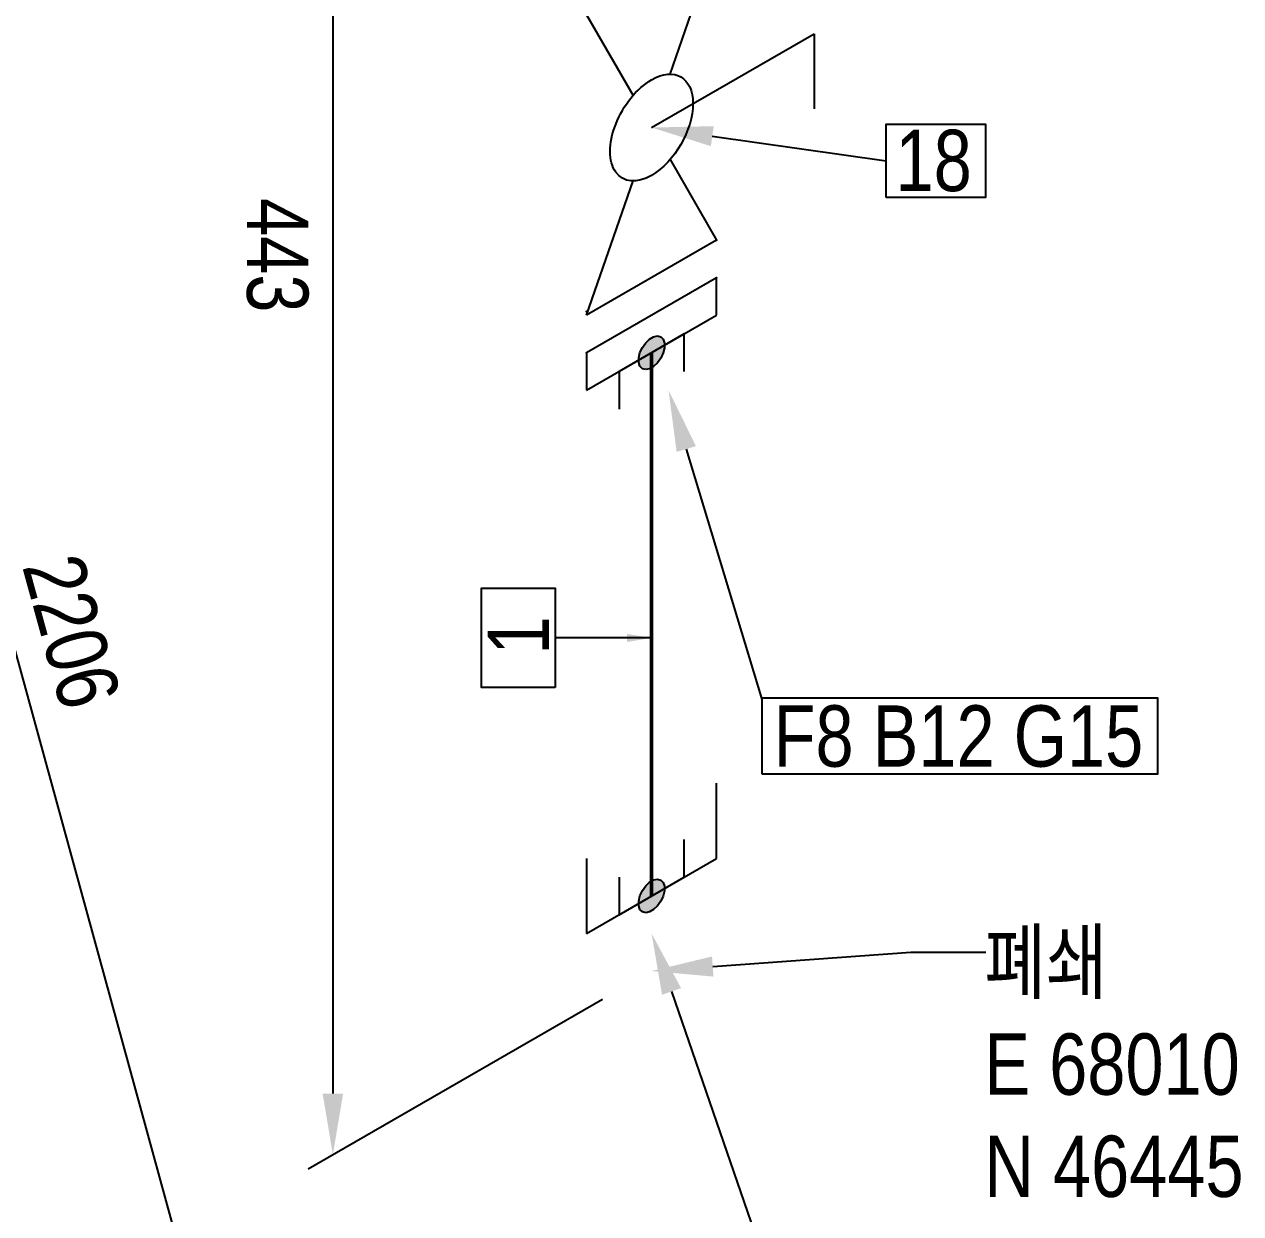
# Model space of a CAD drawing. Header units: millimetres. Extents: x 0 to 594, y 0 to 420.
# Drawn here: x 176.87 to 226.44, y 242.52 to 291.02 of the extents above; entities that cross this region are included whole.
import ezdxf
from ezdxf import colors
from ezdxf.entities.mleader import LeaderData, LeaderLine
from ezdxf.enums import TextEntityAlignment as Align
from ezdxf.math import Vec2, Vec3

# ---------------------------------------------------------------- set-up
doc = ezdxf.new("R2010")
doc.units = ezdxf.units.MM
doc.header["$LTSCALE"] = 0.25
for name, color, linetype in [('기호 작은 보어', 4, 'Continuous'), ('밸브', 4, 'Continuous'), ('용접', 1, 'Continuous'), ('주석', 7, 'Continuous'), ('치수', 1, 'Continuous')]:
    doc.layers.add(name, color=color, linetype=linetype)
doc.layers.add('파이프 작은 보어', color=30, linetype='Continuous', lineweight=50)
doc.styles.add('AdskIsoAnnotation', font='arial.ttf', dxfattribs={"width": 0.8, "height": 1})
doc.styles.add('AdskIsoMetric', font='arial.ttf', dxfattribs={"width": 0.8, "height": 2.5})
doc.styles.add('AdskIsoMetric-30', font='arial.ttf', dxfattribs={"width": 0.8, "height": 2.5})
doc.styles.get("Standard").update_dxf_attribs({"font": 'arial.ttf'})
doc.dimstyles.new('AdskIsoMetric', dxfattribs={"dimtxt": 2.5, "dimasz": 2.5, "dimexe": 1, "dimexo": 2, "dimgap": 0.8, "dimtad": 1, "dimdec": 0, "dimrnd": 1, "dimzin": 0, "dimdsep": 46, "dimtxsty": 'AdskIsoMetric', "dimcen": 0, "dimclrt": 7, "dimadec": 0, "dimazin": 0, "dimtfac": 1, "dimtdec": 0, "dimtmove": 1, "dimatfit": 3, "dimfxl": 0, "dimfrac": 2, "dimtolj": 1, "dimtzin": 0, "dimarcsym": 0})

# ---------------------------------------------------------------- blocks, each defined once
blk = doc.blocks.new('나사 캡-1-IsoRight')
at = {"color": 0, "linetype": 'ByBlock', "lineweight": -2, "extrusion": (0.707107, 0.408248, -0.57735)}
for p, q in [((0.2652, 0.051), (0.0884, 0.1531)), ((0.0884, 0.1531), (0.0884, -0.2552)), ((0.0884, -0.2552), (0.2652, -0.3572))]:
    blk.add_line(p, q, dxfattribs=at)
blk = doc.blocks.new('플랜지-1-IsoRight')
at = {"color": 0, "linetype": 'ByBlock', "lineweight": -2}
blk.add_wipeout([(0.0442, 0.1786), (-0.0442, 0.2296), (-0.0442, -0.1786), (0.0442, -0.2296)], dxfattribs=at)
at = {"color": 0, "linetype": 'ByBlock', "lineweight": -2, "extrusion": (0.707107, 0.408248, -0.57735)}
for p, q in [((0.0442, 0.1786), (-0.0442, 0.2296)), ((-0.0442, 0.2296), (-0.0442, -0.1786)), ((0.0442, -0.2296), (0.0442, 0.1786)), ((-0.0442, -0.1786), (0.0442, -0.2296))]:
    blk.add_line(p, q, dxfattribs=at)
at = {"color": 0, "linetype": 'ByBlock', "lineweight": -2}
blk.add_wipeout([(0.0442, 0.1786), (-0.0442, 0.2296), (-0.0442, -0.1786), (0.0442, -0.2296)], dxfattribs=at)
at = {"color": 0, "linetype": 'ByBlock', "lineweight": -2, "extrusion": (0.707107, 0.408248, -0.57735)}
for p, q in [((0.0442, 0.1786), (-0.0442, 0.2296)), ((-0.0442, 0.2296), (-0.0442, -0.1786)), ((0.0442, -0.2296), (0.0442, 0.1786)), ((-0.0442, -0.1786), (0.0442, -0.2296))]:
    blk.add_line(p, q, dxfattribs=at)
blk = doc.blocks.new('개스킷-1-IsoRight')
at = {"color": 0, "linetype": 'ByBlock', "lineweight": -2, "extrusion": (1, 0, 0)}
for p in [(-0.0442, 0.2296), (0.0442, 0.1786), (-0.0529, -0.1736), (0.0442, -0.2296)]:
    blk.add_point(p, dxfattribs=at)
blk = doc.blocks.new('볼 밸브-1-IsoRight')
at = {"color": 0, "linetype": 'ByBlock', "lineweight": -2, "extrusion": (0.707107, 0.408248, -0.57735)}
for p, q in [((-0.1006, 0.1164), (-0.3536, 0.4082)), ((-0.3536, 0.4082), (-0.3536, 0)), ((0.1006, 0.0001), (0.3536, 0)), ((-0.3536, 0), (-0.1006, -0.0001)), ((0.3536, 0), (0.3536, -0.4082)), ((0.1125, -0.065), (0.1125, -0.065)), ((0.3536, -0.4082), (0.1007, -0.1162))]:
    blk.add_line(p, q, dxfattribs=at)
at = {"linetype": 'ByBlock', "extrusion": (-1.92296e-16, -1.11022e-16, -1)}
for start_param, end_param in [(-0.785398, 2.356194), (2.356194, 5.497787)]:
    blk.add_ellipse((0, 0), major_axis=(-0.0796, 0.1378), ratio=0.57735, start_param=start_param, end_param=end_param, dxfattribs=at)
blk = doc.blocks.new('Operator_Lever-1-IsoRight')
at = {"color": 0, "linetype": 'ByBlock', "lineweight": -2, "extrusion": (0.707107, 0.408248, -0.57735)}
for p, q in [((0, 0), (0, 0.5103)), ((0, 0.5103), (0.1768, 0.4082))]:
    blk.add_line(p, q, dxfattribs=at)
blk = doc.blocks.new('*D105')
at = {"layer": 'Defpoints', "color": 0}
for p in [(200.667, 327.391), (202.434, 252.416), (189.444, 244.916)]:
    blk.add_point(p, dxfattribs=at)
at = {"layer": '치수', "color": 0, "lineweight": -2}
for p, q in [((198.667, 326.236), (188.444, 320.334)), ((189.444, 318.411), (189.444, 247.416)), ((200.434, 251.261), (188.444, 244.339))]:
    blk.add_line(p, q, dxfattribs=at)
at = {"layer": '치수', "color": 0}
for points in [[(189.027, 318.411), (189.861, 318.411), (189.444, 320.911)], [(189.027, 247.416), (189.861, 247.416), (189.444, 244.916)]]:
    blk.add_solid(points, dxfattribs=at)
at = {"layer": '치수', "color": 7, "insert": (187.178, 281.605), "char_height": 2.5, "attachment_point": 5, "rotation": 270, "style": 'AdskIsoMetric-30'}
blk.add_mtext('\\A1;443', dxfattribs=at)
blk = doc.blocks.new('*D112')
at = {"layer": 'Defpoints', "color": 0}
for p in [(123.414, 307.743), (190.908, 212.907), (152.333, 202.325)]:
    blk.add_point(p, dxfattribs=at)
at = {"layer": '치수', "color": 0, "lineweight": -2}
for p, q in [((125.343, 308.272), (162.953, 318.59)), ((162.65, 315.914), (190.247, 215.318)), ((154.262, 202.854), (191.872, 213.172))]:
    blk.add_line(p, q, dxfattribs=at)
at = {"layer": '치수', "color": 0}
for points in [[(163.052, 316.024), (162.248, 315.804), (161.989, 318.325)], [(190.648, 215.428), (189.845, 215.208), (190.908, 212.907)]]:
    blk.add_solid(points, dxfattribs=at)
at = {"layer": '치수', "color": 7, "insert": (178.782, 266.256), "char_height": 2.5, "attachment_point": 5, "rotation": 285.3405, "style": 'AdskIsoMetric'}
blk.add_mtext('\\A1;2206', dxfattribs=at)
blk = doc.blocks.new('SocketWeld-1-IsoRight')
blk.add_hatch(color=256).paths.add_polyline_path([(0.0055, 0.0371), (0.0057, 0.0369), (0.006, 0.0367), (0.0062, 0.0365), (0.0064, 0.0363), (0.0066, 0.0361), (0.0068, 0.0359), (0.007, 0.0357), (0.0072, 0.0355), (0.0075, 0.0353), (0.0077, 0.0351), (0.0079, 0.0349), (0.0081, 0.0347), (0.0083, 0.0345), (0.0085, 0.0343), (0.0088, 0.0341), (0.009, 0.0339), (0.0092, 0.0337), (0.0094, 0.0334), (0.0096, 0.0332), (0.0098, 0.033), (0.01, 0.0328), (0.0103, 0.0326), (0.0105, 0.0324), (0.0107, 0.0322), (0.0109, 0.032), (0.0111, 0.0318), (0.0113, 0.0316), (0.0115, 0.0314), (0.0118, 0.0312), (0.012, 0.031), (0.0122, 0.0308), (0.0124, 0.0306), (0.0126, 0.0304), (0.0128, 0.0302), (0.013, 0.03), (0.0133, 0.0298), (0.0135, 0.0296), (0.0137, 0.0294), (0.0139, 0.0292), (0.0141, 0.0289), (0.0143, 0.0287), (0.0145, 0.0285), (0.0148, 0.0283), (0.015, 0.0281), (0.0152, 0.0279), (0.0154, 0.0277), (0.0156, 0.0275), (0.0158, 0.0273), (0.0161, 0.0271), (0.0161, 0.0271), (0.0162, 0.0268), (0.0164, 0.0266), (0.0166, 0.0263), (0.0168, 0.0261), (0.017, 0.0258), (0.0171, 0.0256), (0.0173, 0.0253), (0.0175, 0.025), (0.0177, 0.0248), (0.0179, 0.0245), (0.0181, 0.0243), (0.0182, 0.024), (0.0184, 0.0237), (0.0186, 0.0235), (0.0188, 0.0232), (0.019, 0.023), (0.0192, 0.0227), (0.0193, 0.0225), (0.0195, 0.0222), (0.0197, 0.0219), (0.0199, 0.0217), (0.0201, 0.0214), (0.0203, 0.0212), (0.0204, 0.0209), (0.0206, 0.0206), (0.0208, 0.0204), (0.021, 0.0201), (0.0212, 0.0199), (0.0213, 0.0196), (0.0215, 0.0193), (0.0217, 0.0191), (0.0219, 0.0188), (0.0221, 0.0186), (0.0223, 0.0183), (0.0224, 0.0181), (0.0226, 0.0178), (0.0228, 0.0175), (0.023, 0.0173), (0.0232, 0.017), (0.0234, 0.0168), (0.0235, 0.0165), (0.0237, 0.0162), (0.0239, 0.016), (0.0241, 0.0157), (0.0243, 0.0155), (0.0245, 0.0152), (0.0246, 0.015), (0.0248, 0.0147), (0.025, 0.0144), (0.025, 0.0144), (0.0251, 0.0141), (0.0253, 0.0139), (0.0254, 0.0136), (0.0255, 0.0133), (0.0257, 0.013), (0.0258, 0.0127), (0.0259, 0.0124), (0.0261, 0.0121), (0.0262, 0.0118), (0.0263, 0.0116), (0.0265, 0.0113), (0.0266, 0.011), (0.0267, 0.0107), (0.0269, 0.0104), (0.027, 0.0101), (0.0271, 0.0098), (0.0273, 0.0095), (0.0274, 0.0093), (0.0275, 0.009), (0.0277, 0.0087), (0.0278, 0.0084), (0.0279, 0.0081), (0.0281, 0.0078), (0.0282, 0.0075), (0.0283, 0.0072), (0.0284, 0.007), (0.0286, 0.0067), (0.0287, 0.0064), (0.0288, 0.0061), (0.029, 0.0058), (0.0291, 0.0055), (0.0292, 0.0052), (0.0294, 0.0049), (0.0295, 0.0047), (0.0296, 0.0044), (0.0298, 0.0041), (0.0299, 0.0038), (0.03, 0.0035), (0.0302, 0.0032), (0.0303, 0.0029), (0.0304, 0.0026), (0.0306, 0.0024), (0.0307, 0.0021), (0.0308, 0.0018), (0.031, 0.0015), (0.0311, 0.0012), (0.0312, 0.0009), (0.0314, 0.0006), (0.0315, 0.0003), (0.0315, 0.0003), (0.0316, 0.0001), (0.0316, -0.0002), (0.0317, -0.0005), (0.0318, -0.0008), (0.0319, -0.0011), (0.0319, -0.0014), (0.032, -0.0017), (0.0321, -0.002), (0.0321, -0.0022), (0.0322, -0.0025), (0.0323, -0.0028), (0.0323, -0.0031), (0.0324, -0.0034), (0.0325, -0.0037), (0.0325, -0.004), (0.0326, -0.0043), (0.0327, -0.0046), (0.0328, -0.0048), (0.0328, -0.0051), (0.0329, -0.0054), (0.033, -0.0057), (0.033, -0.006), (0.0331, -0.0063), (0.0332, -0.0066), (0.0332, -0.0069), (0.0333, -0.0071), (0.0334, -0.0074), (0.0335, -0.0077), (0.0335, -0.008), (0.0336, -0.0083), (0.0337, -0.0086), (0.0337, -0.0089), (0.0338, -0.0092), (0.0339, -0.0095), (0.0339, -0.0097), (0.034, -0.01), (0.0341, -0.0103), (0.0342, -0.0106), (0.0342, -0.0109), (0.0343, -0.0112), (0.0344, -0.0115), (0.0344, -0.0118), (0.0345, -0.012), (0.0346, -0.0123), (0.0346, -0.0126), (0.0347, -0.0129), (0.0348, -0.0132), (0.0349, -0.0135), (0.0349, -0.0138), (0.0349, -0.0138), (0.0349, -0.014), (0.0349, -0.0143), (0.0349, -0.0146), (0.0349, -0.0148), (0.0349, -0.0151), (0.0349, -0.0153), (0.0349, -0.0156), (0.0349, -0.0159), (0.0349, -0.0161), (0.0349, -0.0164), (0.0349, -0.0166), (0.0349, -0.0169), (0.0349, -0.0172), (0.0349, -0.0174), (0.0349, -0.0177), (0.0349, -0.0179), (0.0349, -0.0182), (0.0349, -0.0185), (0.0349, -0.0187), (0.0349, -0.019), (0.0349, -0.0192), (0.0349, -0.0195), (0.0349, -0.0198), (0.0349, -0.02), (0.0349, -0.0203), (0.0349, -0.0206), (0.0349, -0.0208), (0.0349, -0.0211), (0.0349, -0.0213), (0.0349, -0.0216), (0.0349, -0.0219), (0.0349, -0.0221), (0.0349, -0.0224), (0.0349, -0.0226), (0.0349, -0.0229), (0.0349, -0.0232), (0.0349, -0.0234), (0.0349, -0.0237), (0.0349, -0.0239), (0.0349, -0.0242), (0.0349, -0.0245), (0.0349, -0.0247), (0.0349, -0.025), (0.0349, -0.0252), (0.0349, -0.0255), (0.0349, -0.0258), (0.0349, -0.026), (0.0349, -0.0263), (0.0349, -0.0265), (0.0349, -0.0265), (0.0349, -0.0268), (0.0348, -0.027), (0.0347, -0.0272), (0.0346, -0.0274), (0.0346, -0.0276), (0.0345, -0.0278), (0.0344, -0.028), (0.0344, -0.0282), (0.0343, -0.0284), (0.0342, -0.0286), (0.0342, -0.0288), (0.0341, -0.029), (0.034, -0.0292), (0.0339, -0.0295), (0.0339, -0.0297), (0.0338, -0.0299), (0.0337, -0.0301), (0.0337, -0.0303), (0.0336, -0.0305), (0.0335, -0.0307), (0.0335, -0.0309), (0.0334, -0.0311), (0.0333, -0.0313), (0.0332, -0.0315), (0.0332, -0.0317), (0.0331, -0.0319), (0.033, -0.0322), (0.033, -0.0324), (0.0329, -0.0326), (0.0328, -0.0328), (0.0328, -0.033), (0.0327, -0.0332), (0.0326, -0.0334), (0.0325, -0.0336), (0.0325, -0.0338), (0.0324, -0.034), (0.0323, -0.0342), (0.0323, -0.0344), (0.0322, -0.0346), (0.0321, -0.0349), (0.0321, -0.0351), (0.032, -0.0353), (0.0319, -0.0355), (0.0319, -0.0357), (0.0318, -0.0359), (0.0317, -0.0361), (0.0316, -0.0363), (0.0316, -0.0365), (0.0315, -0.0367), (0.0315, -0.0367), (0.0314, -0.0369), (0.0312, -0.037), (0.0311, -0.0371), (0.031, -0.0373), (0.0308, -0.0374), (0.0307, -0.0375), (0.0306, -0.0377), (0.0304, -0.0378), (0.0303, -0.0379), (0.0302, -0.0381), (0.03, -0.0382), (0.0299, -0.0383), (0.0298, -0.0385), (0.0296, -0.0386), (0.0295, -0.0387), (0.0294, -0.0389), (0.0292, -0.039), (0.0291, -0.0391), (0.029, -0.0393), (0.0288, -0.0394), (0.0287, -0.0395), (0.0286, -0.0397), (0.0284, -0.0398), (0.0283, -0.0399), (0.0282, -0.0401), (0.0281, -0.0402), (0.0279, -0.0403), (0.0278, -0.0405), (0.0277, -0.0406), (0.0275, -0.0408), (0.0274, -0.0409), (0.0273, -0.041), (0.0271, -0.0412), (0.027, -0.0413), (0.0269, -0.0414), (0.0267, -0.0416), (0.0266, -0.0417), (0.0265, -0.0418), (0.0263, -0.042), (0.0262, -0.0421), (0.0261, -0.0422), (0.0259, -0.0424), (0.0258, -0.0425), (0.0257, -0.0426), (0.0255, -0.0428), (0.0254, -0.0429), (0.0253, -0.043), (0.0251, -0.0432), (0.025, -0.0433), (0.025, -0.0433), (0.0248, -0.0433), (0.0246, -0.0434), (0.0245, -0.0434), (0.0243, -0.0435), (0.0241, -0.0435), (0.0239, -0.0436), (0.0237, -0.0436), (0.0235, -0.0437), (0.0234, -0.0437), (0.0232, -0.0438), (0.023, -0.0438), (0.0228, -0.0439), (0.0226, -0.0439), (0.0224, -0.044), (0.0223, -0.044), (0.0221, -0.0441), (0.0219, -0.0441), (0.0217, -0.0442), (0.0215, -0.0442), (0.0213, -0.0443), (0.0212, -0.0443), (0.021, -0.0444), (0.0208, -0.0444), (0.0206, -0.0444), (0.0204, -0.0445), (0.0203, -0.0445), (0.0201, -0.0446), (0.0199, -0.0446), (0.0197, -0.0447), (0.0195, -0.0447), (0.0193, -0.0448), (0.0192, -0.0448), (0.019, -0.0449), (0.0188, -0.0449), (0.0186, -0.045), (0.0184, -0.045), (0.0182, -0.0451), (0.0181, -0.0451), (0.0179, -0.0452), (0.0177, -0.0452), (0.0175, -0.0453), (0.0173, -0.0453), (0.0171, -0.0454), (0.017, -0.0454), (0.0168, -0.0455), (0.0166, -0.0455), (0.0164, -0.0455), (0.0162, -0.0456), (0.0161, -0.0456), (0.0161, -0.0456), (0.0158, -0.0456), (0.0156, -0.0456), (0.0154, -0.0455), (0.0152, -0.0455), (0.015, -0.0454), (0.0148, -0.0454), (0.0145, -0.0453), (0.0143, -0.0453), (0.0141, -0.0453), (0.0139, -0.0452), (0.0137, -0.0452), (0.0135, -0.0451), (0.0133, -0.0451), (0.013, -0.045), (0.0128, -0.045), (0.0126, -0.0449), (0.0124, -0.0449), (0.0122, -0.0449), (0.012, -0.0448), (0.0118, -0.0448), (0.0115, -0.0447), (0.0113, -0.0447), (0.0111, -0.0446), (0.0109, -0.0446), (0.0107, -0.0446), (0.0105, -0.0445), (0.0103, -0.0445), (0.01, -0.0444), (0.0098, -0.0444), (0.0096, -0.0443), (0.0094, -0.0443), (0.0092, -0.0443), (0.009, -0.0442), (0.0088, -0.0442), (0.0085, -0.0441), (0.0083, -0.0441), (0.0081, -0.044), (0.0079, -0.044), (0.0077, -0.0439), (0.0075, -0.0439), (0.0072, -0.0439), (0.007, -0.0438), (0.0068, -0.0438), (0.0066, -0.0437), (0.0064, -0.0437), (0.0062, -0.0436), (0.006, -0.0436), (0.0057, -0.0436), (0.0055, -0.0435), (0.0055, -0.0435), (0.0053, -0.0434), (0.0051, -0.0433), (0.0049, -0.0431), (0.0046, -0.043), (0.0044, -0.0429), (0.0042, -0.0427), (0.004, -0.0426), (0.0037, -0.0425), (0.0035, -0.0423), (0.0033, -0.0422), (0.003, -0.0421), (0.0028, -0.042), (0.0026, -0.0418), (0.0024, -0.0417), (0.0021, -0.0416), (0.0019, -0.0414), (0.0017, -0.0413), (0.0015, -0.0412), (0.0012, -0.041), (0.001, -0.0409), (0.0008, -0.0408), (0.0006, -0.0406), (0.0003, -0.0405), (0.0001, -0.0404), (-0.0001, -0.0403), (-0.0003, -0.0401), (-0.0006, -0.04), (-0.0008, -0.0399), (-0.001, -0.0397), (-0.0012, -0.0396), (-0.0015, -0.0395), (-0.0017, -0.0393), (-0.0019, -0.0392), (-0.0021, -0.0391), (-0.0024, -0.039), (-0.0026, -0.0388), (-0.0028, -0.0387), (-0.003, -0.0386), (-0.0033, -0.0384), (-0.0035, -0.0383), (-0.0037, -0.0382), (-0.004, -0.038), (-0.0042, -0.0379), (-0.0044, -0.0378), (-0.0046, -0.0377), (-0.0049, -0.0375), (-0.0051, -0.0374), (-0.0053, -0.0373), (-0.0055, -0.0371), (-0.0055, -0.0371), (-0.0057, -0.0369), (-0.006, -0.0367), (-0.0062, -0.0365), (-0.0064, -0.0363), (-0.0066, -0.0361), (-0.0068, -0.0359), (-0.007, -0.0357), (-0.0072, -0.0355), (-0.0075, -0.0353), (-0.0077, -0.0351), (-0.0079, -0.0349), (-0.0081, -0.0347), (-0.0083, -0.0345), (-0.0085, -0.0343), (-0.0088, -0.0341), (-0.009, -0.0339), (-0.0092, -0.0337), (-0.0094, -0.0334), (-0.0096, -0.0332), (-0.0098, -0.033), (-0.01, -0.0328), (-0.0103, -0.0326), (-0.0105, -0.0324), (-0.0107, -0.0322), (-0.0109, -0.032), (-0.0111, -0.0318), (-0.0113, -0.0316), (-0.0115, -0.0314), (-0.0118, -0.0312), (-0.012, -0.031), (-0.0122, -0.0308), (-0.0124, -0.0306), (-0.0126, -0.0304), (-0.0128, -0.0302), (-0.013, -0.03), (-0.0133, -0.0298), (-0.0135, -0.0296), (-0.0137, -0.0294), (-0.0139, -0.0292), (-0.0141, -0.0289), (-0.0143, -0.0287), (-0.0145, -0.0285), (-0.0148, -0.0283), (-0.015, -0.0281), (-0.0152, -0.0279), (-0.0154, -0.0277), (-0.0156, -0.0275), (-0.0158, -0.0273), (-0.0161, -0.0271), (-0.0161, -0.0271), (-0.0162, -0.0268), (-0.0164, -0.0266), (-0.0166, -0.0263), (-0.0168, -0.0261), (-0.017, -0.0258), (-0.0171, -0.0256), (-0.0173, -0.0253), (-0.0175, -0.025), (-0.0177, -0.0248), (-0.0179, -0.0245), (-0.0181, -0.0243), (-0.0182, -0.024), (-0.0184, -0.0237), (-0.0186, -0.0235), (-0.0188, -0.0232), (-0.019, -0.023), (-0.0192, -0.0227), (-0.0193, -0.0225), (-0.0195, -0.0222), (-0.0197, -0.0219), (-0.0199, -0.0217), (-0.0201, -0.0214), (-0.0203, -0.0212), (-0.0204, -0.0209), (-0.0206, -0.0206), (-0.0208, -0.0204), (-0.021, -0.0201), (-0.0212, -0.0199), (-0.0213, -0.0196), (-0.0215, -0.0193), (-0.0217, -0.0191), (-0.0219, -0.0188), (-0.0221, -0.0186), (-0.0223, -0.0183), (-0.0224, -0.0181), (-0.0226, -0.0178), (-0.0228, -0.0175), (-0.023, -0.0173), (-0.0232, -0.017), (-0.0234, -0.0168), (-0.0235, -0.0165), (-0.0237, -0.0162), (-0.0239, -0.016), (-0.0241, -0.0157), (-0.0243, -0.0155), (-0.0245, -0.0152), (-0.0246, -0.015), (-0.0248, -0.0147), (-0.025, -0.0144), (-0.025, -0.0144), (-0.0251, -0.0141), (-0.0253, -0.0139), (-0.0254, -0.0136), (-0.0255, -0.0133), (-0.0257, -0.013), (-0.0258, -0.0127), (-0.0259, -0.0124), (-0.0261, -0.0121), (-0.0262, -0.0118), (-0.0263, -0.0116), (-0.0265, -0.0113), (-0.0266, -0.011), (-0.0267, -0.0107), (-0.0269, -0.0104), (-0.027, -0.0101), (-0.0271, -0.0098), (-0.0273, -0.0095), (-0.0274, -0.0093), (-0.0275, -0.009), (-0.0277, -0.0087), (-0.0278, -0.0084), (-0.0279, -0.0081), (-0.0281, -0.0078), (-0.0282, -0.0075), (-0.0283, -0.0072), (-0.0284, -0.007), (-0.0286, -0.0067), (-0.0287, -0.0064), (-0.0288, -0.0061), (-0.029, -0.0058), (-0.0291, -0.0055), (-0.0292, -0.0052), (-0.0294, -0.0049), (-0.0295, -0.0047), (-0.0296, -0.0044), (-0.0298, -0.0041), (-0.0299, -0.0038), (-0.03, -0.0035), (-0.0302, -0.0032), (-0.0303, -0.0029), (-0.0304, -0.0026), (-0.0306, -0.0024), (-0.0307, -0.0021), (-0.0308, -0.0018), (-0.031, -0.0015), (-0.0311, -0.0012), (-0.0312, -0.0009), (-0.0314, -0.0006), (-0.0315, -0.0003), (-0.0315, -0.0003), (-0.0316, -0.0001), (-0.0316, 0.0002), (-0.0317, 0.0005), (-0.0318, 0.0008), (-0.0319, 0.0011), (-0.0319, 0.0014), (-0.032, 0.0017), (-0.0321, 0.002), (-0.0321, 0.0022), (-0.0322, 0.0025), (-0.0323, 0.0028), (-0.0323, 0.0031), (-0.0324, 0.0034), (-0.0325, 0.0037), (-0.0325, 0.004), (-0.0326, 0.0043), (-0.0327, 0.0046), (-0.0328, 0.0048), (-0.0328, 0.0051), (-0.0329, 0.0054), (-0.033, 0.0057), (-0.033, 0.006), (-0.0331, 0.0063), (-0.0332, 0.0066), (-0.0332, 0.0069), (-0.0333, 0.0071), (-0.0334, 0.0074), (-0.0335, 0.0077), (-0.0335, 0.008), (-0.0336, 0.0083), (-0.0337, 0.0086), (-0.0337, 0.0089), (-0.0338, 0.0092), (-0.0339, 0.0095), (-0.0339, 0.0097), (-0.034, 0.01), (-0.0341, 0.0103), (-0.0342, 0.0106), (-0.0342, 0.0109), (-0.0343, 0.0112), (-0.0344, 0.0115), (-0.0344, 0.0118), (-0.0345, 0.012), (-0.0346, 0.0123), (-0.0346, 0.0126), (-0.0347, 0.0129), (-0.0348, 0.0132), (-0.0349, 0.0135), (-0.0349, 0.0138), (-0.0349, 0.0138), (-0.0349, 0.014), (-0.0349, 0.0143), (-0.0349, 0.0146), (-0.0349, 0.0148), (-0.0349, 0.0151), (-0.0349, 0.0153), (-0.0349, 0.0156), (-0.0349, 0.0159), (-0.0349, 0.0161), (-0.0349, 0.0164), (-0.0349, 0.0166), (-0.0349, 0.0169), (-0.0349, 0.0172), (-0.0349, 0.0174), (-0.0349, 0.0177), (-0.0349, 0.0179), (-0.0349, 0.0182), (-0.0349, 0.0185), (-0.0349, 0.0187), (-0.0349, 0.019), (-0.0349, 0.0192), (-0.0349, 0.0195), (-0.0349, 0.0198), (-0.0349, 0.02), (-0.0349, 0.0203), (-0.0349, 0.0206), (-0.0349, 0.0208), (-0.0349, 0.0211), (-0.0349, 0.0213), (-0.0349, 0.0216), (-0.0349, 0.0219), (-0.0349, 0.0221), (-0.0349, 0.0224), (-0.0349, 0.0226), (-0.0349, 0.0229), (-0.0349, 0.0232), (-0.0349, 0.0234), (-0.0349, 0.0237), (-0.0349, 0.0239), (-0.0349, 0.0242), (-0.0349, 0.0245), (-0.0349, 0.0247), (-0.0349, 0.025), (-0.0349, 0.0252), (-0.0349, 0.0255), (-0.0349, 0.0258), (-0.0349, 0.026), (-0.0349, 0.0263), (-0.0349, 0.0265), (-0.0349, 0.0265), (-0.0349, 0.0268), (-0.0348, 0.027), (-0.0347, 0.0272), (-0.0346, 0.0274), (-0.0346, 0.0276), (-0.0345, 0.0278), (-0.0344, 0.028), (-0.0344, 0.0282), (-0.0343, 0.0284), (-0.0342, 0.0286), (-0.0342, 0.0288), (-0.0341, 0.029), (-0.034, 0.0292), (-0.0339, 0.0295), (-0.0339, 0.0297), (-0.0338, 0.0299), (-0.0337, 0.0301), (-0.0337, 0.0303), (-0.0336, 0.0305), (-0.0335, 0.0307), (-0.0335, 0.0309), (-0.0334, 0.0311), (-0.0333, 0.0313), (-0.0332, 0.0315), (-0.0332, 0.0317), (-0.0331, 0.0319), (-0.033, 0.0322), (-0.033, 0.0324), (-0.0329, 0.0326), (-0.0328, 0.0328), (-0.0328, 0.033), (-0.0327, 0.0332), (-0.0326, 0.0334), (-0.0325, 0.0336), (-0.0325, 0.0338), (-0.0324, 0.034), (-0.0323, 0.0342), (-0.0323, 0.0344), (-0.0322, 0.0346), (-0.0321, 0.0349), (-0.0321, 0.0351), (-0.032, 0.0353), (-0.0319, 0.0355), (-0.0319, 0.0357), (-0.0318, 0.0359), (-0.0317, 0.0361), (-0.0316, 0.0363), (-0.0316, 0.0365), (-0.0315, 0.0367), (-0.0315, 0.0367), (-0.0314, 0.0369), (-0.0312, 0.037), (-0.0311, 0.0371), (-0.031, 0.0373), (-0.0308, 0.0374), (-0.0307, 0.0375), (-0.0306, 0.0377), (-0.0304, 0.0378), (-0.0303, 0.0379), (-0.0302, 0.0381), (-0.03, 0.0382), (-0.0299, 0.0383), (-0.0298, 0.0385), (-0.0296, 0.0386), (-0.0295, 0.0387), (-0.0294, 0.0389), (-0.0292, 0.039), (-0.0291, 0.0391), (-0.029, 0.0393), (-0.0288, 0.0394), (-0.0287, 0.0395), (-0.0286, 0.0397), (-0.0284, 0.0398), (-0.0283, 0.0399), (-0.0282, 0.0401), (-0.0281, 0.0402), (-0.0279, 0.0403), (-0.0278, 0.0405), (-0.0277, 0.0406), (-0.0275, 0.0408), (-0.0274, 0.0409), (-0.0273, 0.041), (-0.0271, 0.0412), (-0.027, 0.0413), (-0.0269, 0.0414), (-0.0267, 0.0416), (-0.0266, 0.0417), (-0.0265, 0.0418), (-0.0263, 0.042), (-0.0262, 0.0421), (-0.0261, 0.0422), (-0.0259, 0.0424), (-0.0258, 0.0425), (-0.0257, 0.0426), (-0.0255, 0.0428), (-0.0254, 0.0429), (-0.0253, 0.043), (-0.0251, 0.0432), (-0.025, 0.0433), (-0.025, 0.0433), (-0.0248, 0.0433), (-0.0246, 0.0434), (-0.0245, 0.0434), (-0.0243, 0.0435), (-0.0241, 0.0435), (-0.0239, 0.0436), (-0.0237, 0.0436), (-0.0235, 0.0437), (-0.0234, 0.0437), (-0.0232, 0.0438), (-0.023, 0.0438), (-0.0228, 0.0439), (-0.0226, 0.0439), (-0.0224, 0.044), (-0.0223, 0.044), (-0.0221, 0.0441), (-0.0219, 0.0441), (-0.0217, 0.0442), (-0.0215, 0.0442), (-0.0213, 0.0443), (-0.0212, 0.0443), (-0.021, 0.0444), (-0.0208, 0.0444), (-0.0206, 0.0444), (-0.0204, 0.0445), (-0.0203, 0.0445), (-0.0201, 0.0446), (-0.0199, 0.0446), (-0.0197, 0.0447), (-0.0195, 0.0447), (-0.0193, 0.0448), (-0.0192, 0.0448), (-0.019, 0.0449), (-0.0188, 0.0449), (-0.0186, 0.045), (-0.0184, 0.045), (-0.0182, 0.0451), (-0.0181, 0.0451), (-0.0179, 0.0452), (-0.0177, 0.0452), (-0.0175, 0.0453), (-0.0173, 0.0453), (-0.0171, 0.0454), (-0.017, 0.0454), (-0.0168, 0.0455), (-0.0166, 0.0455), (-0.0164, 0.0455), (-0.0162, 0.0456), (-0.0161, 0.0456), (-0.0161, 0.0456), (-0.0158, 0.0456), (-0.0156, 0.0456), (-0.0154, 0.0455), (-0.0152, 0.0455), (-0.015, 0.0454), (-0.0148, 0.0454), (-0.0145, 0.0453), (-0.0143, 0.0453), (-0.0141, 0.0453), (-0.0139, 0.0452), (-0.0137, 0.0452), (-0.0135, 0.0451), (-0.0133, 0.0451), (-0.013, 0.045), (-0.0128, 0.045), (-0.0126, 0.0449), (-0.0124, 0.0449), (-0.0122, 0.0449), (-0.012, 0.0448), (-0.0118, 0.0448), (-0.0115, 0.0447), (-0.0113, 0.0447), (-0.0111, 0.0446), (-0.0109, 0.0446), (-0.0107, 0.0446), (-0.0105, 0.0445), (-0.0103, 0.0445), (-0.01, 0.0444), (-0.0098, 0.0444), (-0.0096, 0.0443), (-0.0094, 0.0443), (-0.0092, 0.0443), (-0.009, 0.0442), (-0.0088, 0.0442), (-0.0085, 0.0441), (-0.0083, 0.0441), (-0.0081, 0.044), (-0.0079, 0.044), (-0.0077, 0.0439), (-0.0075, 0.0439), (-0.0072, 0.0439), (-0.007, 0.0438), (-0.0068, 0.0438), (-0.0066, 0.0437), (-0.0064, 0.0437), (-0.0062, 0.0436), (-0.006, 0.0436), (-0.0057, 0.0436), (-0.0055, 0.0435), (-0.0055, 0.0435), (-0.0053, 0.0434), (-0.0051, 0.0433), (-0.0049, 0.0431), (-0.0046, 0.043), (-0.0044, 0.0429), (-0.0042, 0.0427), (-0.004, 0.0426), (-0.0037, 0.0425), (-0.0035, 0.0423), (-0.0033, 0.0422), (-0.003, 0.0421), (-0.0028, 0.042), (-0.0026, 0.0418), (-0.0024, 0.0417), (-0.0021, 0.0416), (-0.0019, 0.0414), (-0.0017, 0.0413), (-0.0015, 0.0412), (-0.0012, 0.041), (-0.001, 0.0409), (-0.0008, 0.0408), (-0.0006, 0.0406), (-0.0003, 0.0405), (-0.0001, 0.0404), (0.0001, 0.0403), (0.0003, 0.0401), (0.0006, 0.04), (0.0008, 0.0399), (0.001, 0.0397), (0.0012, 0.0396), (0.0015, 0.0395), (0.0017, 0.0393), (0.0019, 0.0392), (0.0021, 0.0391), (0.0024, 0.039), (0.0026, 0.0388), (0.0028, 0.0387), (0.003, 0.0386), (0.0033, 0.0384), (0.0035, 0.0383), (0.0037, 0.0382), (0.004, 0.038), (0.0042, 0.0379), (0.0044, 0.0378), (0.0046, 0.0377), (0.0049, 0.0375), (0.0051, 0.0374), (0.0053, 0.0373)], flags=0)
at = {"color": 0, "linetype": 'ByBlock', "lineweight": -2, "extrusion": (0.707107, 0.408248, -0.57735)}
for p, q in [((0, 0.1021), (-0.0884, 0.1531)), ((0, -0.1021), (0, 0.1021)), ((-0.0349, 0.0265), (-0.0315, 0.0367)), ((-0.0315, 0.0367), (-0.025, 0.0433)), ((-0.025, 0.0433), (-0.0161, 0.0456)), ((-0.0161, 0.0456), (-0.0055, 0.0435)), ((-0.0055, 0.0435), (0.0055, 0.0371)), ((0.0055, 0.0371), (0.0161, 0.0271)), ((-0.0349, 0.0138), (-0.0349, 0.0265)), ((-0.0315, -0.0003), (-0.0349, 0.0138)), ((0.0161, 0.0271), (0.025, 0.0144)), ((0.025, 0.0144), (0.0315, 0.0003)), ((0.0315, 0.0003), (0.0349, -0.0138)), ((-0.025, -0.0144), (-0.0315, -0.0003)), ((-0.0161, -0.0271), (-0.025, -0.0144)), ((-0.0055, -0.0371), (-0.0161, -0.0271)), ((0.0349, -0.0265), (0.0315, -0.0367)), ((0.0349, -0.0138), (0.0349, -0.0265)), ((-0.0884, -0.051), (0, -0.1021)), ((0.0055, -0.0435), (-0.0055, -0.0371)), ((0.0161, -0.0456), (0.0055, -0.0435)), ((0.025, -0.0433), (0.0161, -0.0456)), ((0.0315, -0.0367), (0.025, -0.0433))]:
    blk.add_line(p, q, dxfattribs=at)
blk = doc.blocks.new('AnnoRect')
at = {"color": 0, "linetype": 'ByBlock', "lineweight": -2}
blk.add_wipeout([(-0.8095, -0.6), (-0.8095, 0.6), (0.8095, 0.6), (0.8095, -0.6)], dxfattribs=at)
blk.add_lwpolyline([(-0.8095, -0.6), (-0.8095, 0.6), (0.8095, 0.6), (0.8095, -0.6)], close=True, dxfattribs=at)
at = {"color": 0, "linetype": 'ByBlock', "lineweight": -2, "style": 'AdskIsoAnnotation', "width": 0.8}
blk.add_attdef('XX', text='', height=1, dxfattribs=at).set_placement((0, 0), align=Align.MIDDLE_CENTER)

msp = doc.modelspace()

# ---------------------------------------------------------------- block references
at = {"layer": '기호 작은 보어', "xscale": 15, "yscale": 15, "zscale": 15, "rotation": 120}
msp.add_blockref('나사 캡-1-IsoRight', (202.434, 253.947), dxfattribs=at)
at = {"layer": '밸브', "xscale": 15, "yscale": 15, "zscale": 15}
for name, p, rotation in [('Operator_Lever-1-IsoRight', (202.434, 286.814), 300.000000000024), ('플랜지-1-IsoRight', (202.434, 278.394), 120.0000000001926)]:
    msp.add_blockref(name, p, dxfattribs=dict(at, rotation=rotation))
at = {"layer": '용접', "xscale": 15, "yscale": 15, "zscale": 15, "rotation": 300.0000247228598}
msp.add_blockref('SocketWeld-1-IsoRight', (202.434, 255.478), dxfattribs=at)

# ---------------------------------------------------------------- texts
at = {"layer": '주석', "insert": (216, 239), "char_height": 2.5, "attachment_point": 7, "style": 'AdskIsoAnnotation'}
msp.add_mtext('{\\fGulim|b0|i0|c129|p50;폐쇄\\P}E 68010\\PN 46445\\PEL +419', dxfattribs=at)

# ---------------------------------------------------------------- dimensions: what is measured, and where the dimension line sits
at = {"layer": '치수'}
dim = msp.add_linear_dim(base=(190.908, 212.907), p1=(123.414, 307.743), p2=(152.333, 202.325), angle=285.3405, text='2206', dimstyle='AdskIsoMetric', override={"dimtad": 0, "dimlfac": 20.180843, "dimtxsty": 'AdskIsoMetric', "dimse1": 0, "dimse2": 0, "dimsd1": 0, "dimsd2": 0, "dimtmove": 1}, dxfattribs=at)
dim.commit()
dim.dimension.update_dxf_attribs({"geometry": '*D112', "text_midpoint": (178.782, 266.256), "dimtype": 160})

# ---------------------------------------------------------------- leaders
at = {"layer": '주석'}
ml = msp.add_multileader_mtext('Standard', dxfattribs=at)
ml.set_content('')
ml.set_leader_properties()
ml.build(insert=Vec2(0, 0))
ml.multileader.update_dxf_attribs({"dogleg_length": 0, "arrow_head_size": 2.5})
ctx = ml.context
ctx.base_point, ctx.arrow_head_size = Vec3(212, 285.456), 2.5
notes = []
notes.append((ctx, [(0, (1, 1, 0), (212, 285.456), (-1, 0), 0, [(0, [(202.434, 286.814)], 0, [])])]))
ctx.mtext, ml.multileader.dxf.content_type = None, 0
ml = msp.add_multileader_mtext('Standard', dxfattribs=at)
ml.set_content('')
ml.set_leader_properties()
ml.build(insert=Vec2(0, 0))
ml.multileader.update_dxf_attribs({"dogleg_length": 0, "arrow_head_size": 0})
ctx = ml.context
ctx.base_point, ctx.arrow_head_size = Vec3(198.5, 266), 0
notes.append((ctx, [(0, (1, 1, 0), (198.5, 266), (-1, 0), 0, [(0, [(202.434, 266)], 0, [])])]))
ctx.mtext, ml.multileader.dxf.content_type = None, 0
ml = msp.add_multileader_mtext('Standard', dxfattribs=at)
ml.set_content('')
ml.set_leader_properties()
ml.build(insert=Vec2(0, 0))
ml.multileader.update_dxf_attribs({"dogleg_length": 0, "arrow_head_size": 2.5})
ctx = ml.context
ctx.base_point, ctx.arrow_head_size = Vec3(210, 232), 2.5
notes.append((ctx, [(0, (1, 1, 0), (210, 232), (-1, 0), 0, [(0, [(202.434, 253.947)], 0, [])])]))
ctx.mtext, ml.multileader.dxf.content_type = None, 0
ml = msp.add_multileader_mtext('Standard', dxfattribs=at)
ml.set_content('')
ml.set_leader_properties()
ml.build(insert=Vec2(0, 0))
ml.multileader.update_dxf_attribs({"dogleg_length": 3.062, "arrow_head_size": 2.5})
ctx = ml.context
ctx.base_point, ctx.arrow_head_size = Vec3(216.062, 253.19), 2.5
notes.append((ctx, [(0, (1, 1, 0), (213, 253.19), (1, 0), 3.062, [(0, [(202.434, 252.416)], 0, [])])]))
ctx.mtext, ml.multileader.dxf.content_type = None, 0
for ctx, leaders in notes:
    for number, flags, end, landing, length, lines in leaders:
        leader = LeaderData()
        leader.index, (leader.has_last_leader_line, leader.has_dogleg_vector, leader.attachment_direction) = number, flags
        leader.last_leader_point, leader.dogleg_vector, leader.dogleg_length = Vec3(end), Vec3(landing), length
        for number, points, colour, breaks in lines:
            line = LeaderLine()
            line.index, line.vertices, line.color, line.breaks = number, Vec3.list(points), colors.encode_raw_color(colour), breaks
            leader.lines.append(line)
        ctx.leaders.append(leader)

# ---------------------------------------------------------------- next in the draw order: linework, layer by layer
at = {"layer": '파이프 작은 보어'}
msp.add_lwpolyline([(202.434, 255.478), (202.434, 277.629)], dxfattribs=at)

# ---------------------------------------------------------------- next in the draw order: block references
at = {"layer": '밸브', "xscale": 15, "yscale": 15, "zscale": 15, "rotation": 299.9999999999999}
for name, p in [('볼 밸브-1-IsoRight', (202.434, 286.814)), ('개스킷-1-IsoRight', (202.434, 279.925))]:
    msp.add_blockref(name, p, dxfattribs=at)
at = {"layer": '용접', "xscale": 15, "yscale": 15, "zscale": 15, "rotation": 120.0000247230871}
msp.add_blockref('SocketWeld-1-IsoRight', (202.434, 277.629), dxfattribs=at)
at = {"layer": '주석'}
ref = msp.add_blockref('AnnoRect', (214.024, 285.456), dxfattribs=dict(at, xscale=2.5, yscale=2.5, zscale=2.5))
ref.add_attrib('XX_001', '18', (212.379, 284.222), dxfattribs={"layer": '0', "color": 0, "linetype": 'ByBlock', "lineweight": -2, "height": 2.5, "style": 'AdskIsoAnnotation', "width": 0.8})

# ---------------------------------------------------------------- next in the draw order: dimensions: what is measured, and where the dimension line sits
at = {"layer": '치수'}
dim = msp.add_linear_dim(base=(189.444, 244.916), p1=(200.667, 327.391), p2=(202.434, 252.416), angle=270, text='443', dimstyle='AdskIsoMetric', override={"dimtad": 0, "dimlfac": 5.912881, "dimtxsty": 'AdskIsoMetric-30', "dimse1": 0, "dimse2": 0, "dimsd1": 0, "dimsd2": 0, "dimtmove": 1}, dxfattribs=at)
dim.commit()
dim.dimension.update_dxf_attribs({"geometry": '*D105', "text_midpoint": (187.178, 281.605), "dimtype": 160})

# ---------------------------------------------------------------- next in the draw order: leaders
at = {"layer": '주석'}
ml = msp.add_multileader_mtext('Standard', dxfattribs=at)
ml.set_content('')
ml.set_leader_properties()
ml.build(insert=Vec2(0, 0))
ml.multileader.update_dxf_attribs({"dogleg_length": 0, "arrow_head_size": 2.5})
ctx = ml.context
ctx.base_point, ctx.arrow_head_size = Vec3(206.94, 263.449), 2.5
notes = []
notes.append((ctx, [(0, (1, 1, 0), (206.94, 263.449), (-1, 0), 0, [(0, [(203.127, 276.098)], 0, [])])]))
ctx.mtext, ml.multileader.dxf.content_type = None, 0
for ctx, leaders in notes:
    for number, flags, end, landing, length, lines in leaders:
        leader = LeaderData()
        leader.index, (leader.has_last_leader_line, leader.has_dogleg_vector, leader.attachment_direction) = number, flags
        leader.last_leader_point, leader.dogleg_vector, leader.dogleg_length = Vec3(end), Vec3(landing), length
        for number, points, colour, breaks in lines:
            line = LeaderLine()
            line.index, line.vertices, line.color, line.breaks = number, Vec3.list(points), colors.encode_raw_color(colour), breaks
            leader.lines.append(line)
        ctx.leaders.append(leader)

# ---------------------------------------------------------------- next in the draw order: block references
ref = msp.add_blockref('AnnoRect', (197, 266), dxfattribs=dict(at, xscale=2.500000000000001, yscale=2.500000000000001, zscale=2.500000000000001, rotation=90.00002472290649))
ref.add_attrib('XX_001', '1', (198.255, 265.327), dxfattribs={"layer": '0', "color": 0, "linetype": 'ByBlock', "lineweight": -2, "height": 2.5, "rotation": 90, "style": 'AdskIsoAnnotation', "width": 0.8})
ref = msp.add_blockref('AnnoRect', (215, 262), dxfattribs=dict(at, xscale=9.956642066420665, yscale=2.585266030013643, zscale=2.5))
ref.add_attrib('XX_001', 'F8 B12 G15', (207.409, 260.75), dxfattribs={"layer": '0', "color": 0, "linetype": 'ByBlock', "lineweight": -2, "height": 2.5, "style": 'AdskIsoAnnotation', "width": 0.8})

doc.saveas('drawing.dxf')
